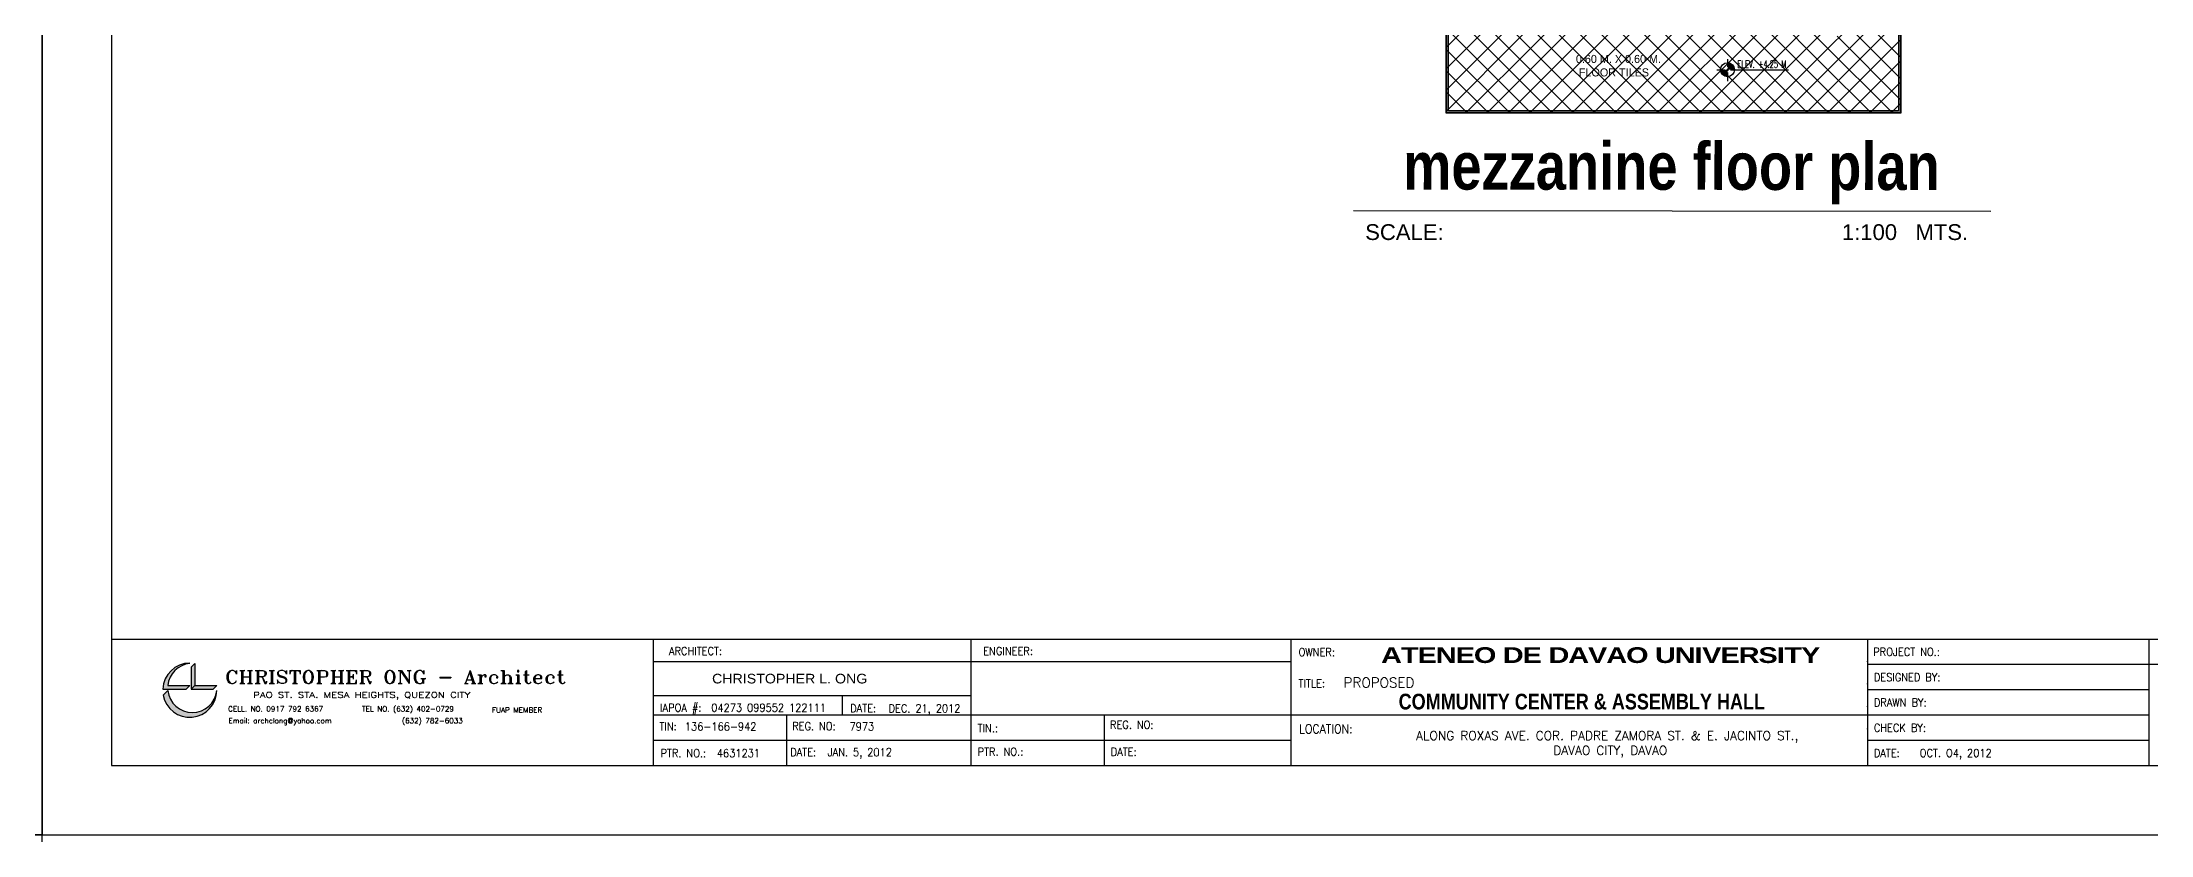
# Model space of a CAD drawing. Header units: millimetres. Extents: x 2148 to 2681, y 758 to 986.
# Drawn here: x 2275.1 to 2341.8, y 833.8 to 858.9 of the extents above; entities that cross this region are included whole.
import ezdxf
from ezdxf.enums import TextEntityAlignment as Align

# ---------------------------------------------------------------- set-up
doc = ezdxf.new("R2010")
doc.units = ezdxf.units.MM
for name, color, linetype in [('4CO', 4, 'Continuous'), ('A-Hatch', 253, 'Continuous'), ('DIM', 20, 'Continuous'), ('Layer1', 5, 'Continuous'), ('p-boarder', 2, 'Continuous'), ('QUOTE', 2, 'Continuous'), ('TITLE', 3, 'Continuous'), ('TXT1', 2, 'Continuous'), ('wall', 4, 'Continuous')]:
    doc.layers.add(name, color=color, linetype=linetype)
doc.styles.add('100', font='SIMPLEX.shx', dxfattribs={"height": 0.25})
doc.styles.add('ARIAL', font='arial.ttf')
doc.styles.add('MMTX$0$ESMX$0$X-OPTA1D', font='x-opta1d')
doc.styles.add('ROMANT', font='romant__.ttf')
doc.styles.add('SMOOTHER', font='simplex_.ttf')
pattern_1 = [(45, (-2.8079, 3e-13), (-0.3367596, 0.3367596), []), (135, (-2.8079, 3e-13), (-0.3367596, -0.3367596), [])]

# ---------------------------------------------------------------- blocks, each defined once
blk = doc.blocks.new('A$C1DB67A09')
at = {"layer": 'TXT1'}
h = blk.add_hatch(color=256, dxfattribs=at)
h.paths.add_polyline_path([(11.97, -78.055), (11.97, -78.044, 0.40452), (11.109, -78.87), (11.852, -78.87), (11.97, -78.753), (11.272, -78.753, -0.356433)])
h.paths.add_polyline_path([(12.126, -78.055, 0.001156), (12.123, -78.055), (12.009, -78.169), (12.009, -78.87), (12.126, -78.753)])
h.paths.add_polyline_path([(12.824, -78.756, 0.001156), (12.824, -78.753), (12.126, -78.753), (12.009, -78.87), (12.71, -78.87)])
h.paths.add_polyline_path([(11.272, -78.909), (11.123, -79.059, 0.908127), (12.824, -78.909), (12.824, -78.909, -0.904132)])
for p in [(74.014, -78.08, 0), (74.014, -78.88, 0), (74.014, -79.68, 0), (74.014, -80.48, 0)]:
    blk.add_point(p)
at = {"layer": 'Defpoints', "ltscale": 0.5, "elevation": 0}
blk.add_lwpolyline([(7.292, -83.48), (108.892, -83.48), (108.892, -7.28), (7.292, -7.28)], close=True, dxfattribs=at)
at = {"layer": 'p-boarder', "ltscale": 0.5}
for p, q in [((26.637, -77.28, 0), (26.637, -81.28, 0)), ((36.701, -77.28, 0), (36.701, -81.28, 0)), ((36.701, -77.28, 0), (36.701, -81.28, 0)), ((46.838, -77.28, 0), (46.838, -81.28, 0)), ((65.105, -77.28, 0), (65.105, -81.28, 0)), ((74.014, -77.28, 0), (74.014, -81.28, 0)), ((74.014, -77.28, 0), (74.014, -81.28, 0)), ((26.637, -77.992, 0), (46.838, -77.992, 0)), ((65.105, -78.08, 0), (106.692, -78.08, 0)), ((26.637, -79.073, 0), (36.701, -79.073, 0)), ((65.105, -78.88, 0), (74.014, -78.88, 0)), ((26.637, -79.68, 0), (74.014, -79.68, 0)), ((40.93, -79.68, 0), (40.93, -81.28, 0)), ((26.637, -80.48, 0), (46.838, -80.48, 0)), ((65.105, -80.48, 0), (74.014, -80.48, 0))]:
    blk.add_line(p, q, dxfattribs=at)
at = {"layer": 'TXT1'}
for p, q in [((12.123, -78.055, 0), (12.009, -78.169, 0)), ((12.126, -78.052, 0), (12.126, -78.753, 0)), ((11.268, -78.753, 0), (11.97, -78.753, 0)), ((11.97, -78.753, 0), (11.852, -78.87, 0)), ((12.009, -78.169, 0), (12.009, -78.87, 0)), ((12.126, -78.753, 0), (12.009, -78.87, 0)), ((12.126, -78.753, 0), (12.827, -78.753, 0)), ((12.824, -78.756, 0), (12.71, -78.87, 0)), ((11.109, -78.87, 0), (11.852, -78.87, 0)), ((11.272, -78.909, 0), (11.123, -79.059, 0)), ((12.009, -78.87, 0), (12.71, -78.87, 0))]:
    blk.add_line(p, q, dxfattribs=at)
for centre, radius, start, end in [((11.966, -78.902, 0), 0.858, 89.78447, 177.88173), ((12.048, -78.831, 0), 0.78, 95.76452, 174.23548), ((11.966, -78.902, 0), 0.858, 190.52929, 359.50301), ((12.048, -78.831, 0), 0.78, 185.76452, 354.23548)]:
    blk.add_arc(centre, radius, start, end, dxfattribs=at)
at = {"layer": 'wall', "color": 16, "linetype": 'ByBlock', "ltscale": 1.5}
blk.add_line((9.492, -77.28, 0), (106.692, -77.28, 0), dxfattribs=at)
at = {"layer": 'wall', "ltscale": 0.5}
for p, q in [((32.625, -79.073, 0), (32.625, -79.68, 0)), ((30.863, -79.68, 0), (30.863, -81.28, 0))]:
    blk.add_line(p, q, dxfattribs=at)
at = {"layer": 'wall', "color": 16, "linetype": 'ByBlock', "ltscale": 1.5, "elevation": 0}
blk.add_lwpolyline([(9.492, -81.28), (106.692, -81.28), (106.692, -9.48), (9.492, -9.48)], close=True, dxfattribs=at)
at = {"layer": 'wall', "linetype": 'ByBlock'}
for p in [(65.105, -77.992, 0), (65.105, -78.704, 0), (65.105, -79.416, 0), (65.105, -80.128, 0)]:
    blk.add_point(p, dxfattribs=at)
at = {"color": 4, "style": 'ROMANT', "width": 1.003484}
blk.add_text('CHRISTOPHER ONG - Architect', height=0.41514, dxfattribs=at).set_placement((13.081, -78.691, 0), (23.873, -78.691, 0), align=Align.FIT)
at = {"color": 4, "style": 'MMTX$0$ESMX$0$X-OPTA1D', "width": 1.1}
blk.add_text('CHRISTOPHER L. ONG', height=0.30538, dxfattribs=at).set_placement((30.966, -78.687, 0), align=Align.CENTER)
at = {"color": 3, "style": 'ROMANT'}
for s, height, width, p in [('CELL. NO. 0917 792 6367   ', 0.16606, 1.001604, (13.181, -79.576, 0)), (' PAO ST. STA. MESA HEIGHTS, QUEZON CITY', 0.18266, 1.3, (13.809, -79.141, 0)), ('TEL NO. (632) 402-0729', 0.16606, 1.001604, (17.422, -79.576, 0)), ('FUAP MEMBER', 0.16606, 1.001604, (21.537, -79.61, 0)), ('Email: archclong@yahoo.com', 0.16606, 1.001604, (13.193, -79.948, 0)), ('(632) 782-6033', 0.16606, 1.001604, (18.687, -79.948, 0))]:
    blk.add_text(s, height=height, dxfattribs=dict(at, width=width)).set_placement(p)
at = {"layer": '4CO', "attachment_point": 5}
for s, insert, char_height, width, style in [('{\\fTechnicBold|b0|i0|c2|p2;\\W1.6;\\T0.95;ATENEO DE DAVAO UNIVERSITY}', (56.636, -77.793, 0), 0.4983, 18.33246, 'ROMANT'), ('PROPOSED', (49.629, -78.659, 0), 0.3132, 6.07023, '100'), ('{\\fTechnicBold|b0|i0|c2|p2;\\H0.91x;COMMUNITY CENTER & ASSEMBLY HALL}', (56.053, -79.265, 0), 0.54757, 16.04759, 'ROMANT')]:
    blk.add_mtext(s, dxfattribs=dict(at, insert=insert, char_height=char_height, width=width, style=style))
at = {"layer": 'TITLE', "style": 'SMOOTHER', "width": 0.9}
for s, p in [('ARCHITECT:', (27.983, -77.661, 0)), ('ENGINEER:', (37.882, -77.661, 0))]:
    blk.add_text(s, height=0.2534, dxfattribs=at).set_placement(p, align=Align.MIDDLE)
for s, height, p in [('OWNER:', 0.2534, (47.08, -77.821, 0)), ('OWNER:', 0.2534, (47.08, -77.821, 0)), ('PROJECT NO.:', 0.25344, (65.281, -77.813, 0)), ('TITLE:', 0.2534, (47.08, -78.811, 0)), ('TITLE:', 0.2534, (47.08, -78.811, 0)), ('DESIGNED BY:', 0.25344, (65.3, -78.617, 0)), ('IAPOA #:', 0.2534, (26.861, -79.581, 0)), ('04273 099552 122111', 0.25344, (28.482, -79.581, 0)), ('DATE:', 0.2534, (32.882, -79.601, 0)), ('DEC. 21, 2012', 0.25344, (34.097, -79.604, 0)), ('DRAWN BY:', 0.2534, (65.3, -79.417, 0)), ('TIN:', 0.2534, (26.841, -80.173, 0)), ('136-166-942', 0.25344, (27.646, -80.177, 0)), ('REG. NO:', 0.2534, (31.043, -80.167, 0)), ('7973', 0.2534, (32.861, -80.177, 0)), ('TIN.:  ', 0.2534, (36.919, -80.231, 0)), ('REG. NO:', 0.2534, (41.11, -80.121, 0)), ('LOCATION: ', 0.2816, (47.098, -80.268, 0)), ('CHECK BY:', 0.2534, (65.3, -80.217, 0)), ('PTR. NO.:', 0.2534, (26.873, -81.021, 0)), ('4631231', 0.2534, (28.658, -81.021, 0)), ('DATE:', 0.2534, (30.98, -80.99, 0)), ('JAN. 5, 2012', 0.25344, (32.17, -80.991, 0)), ('PTR. NO.: ', 0.2534, (36.917, -80.975, 0)), ('DATE:', 0.2534, (41.134, -80.978, 0)), ('DATE:', 0.2534, (65.3, -81.017, 0)), ('OCT. O4, 2012', 0.25344, (66.755, -81.017, 0))]:
    blk.add_text(s, height=height, dxfattribs=at).set_placement(p)
at = {"layer": 'TITLE', "insert": (56.953, -80.615, 0), "char_height": 0.2816, "width": 14.50348, "attachment_point": 5, "style": 'SMOOTHER'}
blk.add_mtext('ALONG ROXAS AVE. COR. PADRE ZAMORA ST. & E. JACINTO ST.,  DAVAO CITY, DAVAO', dxfattribs=at)

msp = doc.modelspace()

# ---------------------------------------------------------------- hatches: boundary and pattern name
at = {"layer": 'A-Hatch'}
h = msp.add_hatch(dxfattribs=at)
h.set_pattern_fill('ANSI37', color=256, scale=0.15, style=0)
h.set_pattern_definition(pattern_1)
h.paths.add_polyline_path([(2319.5156001, 856.6862457), (2322.4174928, 856.6862457), (2322.4174928, 859.0352581), (2321.9368649, 859.0352581), (2321.9368649, 859.518508), (2319.5156001, 859.518508)])
h = msp.add_hatch(dxfattribs=at)
h.set_pattern_fill('ANSI37', color=256, scale=0.15, style=0)
h.set_pattern_definition(pattern_1)
h.paths.add_polyline_path([(2322.4174928, 856.6862457), (2331.4174928, 856.6862457), (2331.4174928, 859.7699809), (2322.4174928, 859.7699809)])
h = msp.add_hatch(dxfattribs=at)
h.set_pattern_fill('ANSI37', color=256, scale=0.15, style=0)
h.set_pattern_definition(pattern_1)
h.paths.add_polyline_path([(2331.4174928, 856.6862457), (2333.9174928, 856.6862457), (2333.9174928, 859.518508), (2331.8968649, 859.518508), (2331.8968649, 859.038508), (2331.4174928, 859.038508)])
at = {"layer": 'Layer1'}
for points in [[(2328.4260465, 858.287504), (2328.4258109, 858.0655004), (2328.6478146, 858.0652648, 0.4142135624)], [(2328.4256092, 857.8423969), (2328.4258284, 858.0649016), (2328.2038411, 858.0646362, 0.4142135624)]]:
    msp.add_hatch(color=32, dxfattribs=at).paths.add_polyline_path(points)

# ---------------------------------------------------------------- linework, layer by layer
msp.add_line((2316.5808756, 853.6037091), (2336.7690455, 853.5908002))
at = {"layer": 'A-Hatch', "ltscale": 0.5, "elevation": 0}
for points in [[(2333.9174928, 894.5076006), (2333.9174928, 856.6862457), (2319.5156001, 856.6862457), (2319.5156001, 875.9952581)], [(2333.8924928, 894.5076006), (2333.8924928, 856.7112457), (2319.5406001, 856.7112457), (2319.5406001, 875.9952581)], [(2333.8424928, 894.5076006), (2333.8424928, 856.7612457), (2319.5906001, 856.7612457), (2319.5906001, 875.9952581)]]:
    msp.add_lwpolyline(points, dxfattribs=at)
at = {"layer": 'Defpoints', "ltscale": 0.5, "elevation": 0}
msp.add_lwpolyline([(2173.4500187, 833.8388045), (2275.0500187, 833.8388045), (2275.0500187, 910.0388045), (2173.4500187, 910.0388045)], close=True, dxfattribs=at)
at = {"layer": 'QUOTE'}
for p, q in [((2328.4254017, 858.3944682, 0), (2328.4256879, 858.155137, 0)), ((2328.0903462, 858.0663574, 0), (2328.3366589, 858.066096, 0)), ((2328.3938942, 858.0660353, 0), (2328.4576948, 858.0659676, 0)), ((2328.4257564, 858.0979017, 0), (2328.4258327, 858.0341011, 0)), ((2328.4259011, 857.9768659, 0), (2328.4261873, 857.7045346, 0)), ((2328.5149301, 858.0659068, 0), (2330.3537819, 858.0645131, 0))]:
    msp.add_line(p, q, dxfattribs=at)
msp.add_circle((2328.4258103, 858.0660014, 0), 0.2220038, dxfattribs=at)

# ---------------------------------------------------------------- block references
at = {"layer": 'DIM', "color": 8}
for p in [(2166.158248, 917.3189005), (2267.758248, 917.3189005), (2166.158248, 841.1189005)]:
    msp.add_blockref('A$C1DB67A09', p, dxfattribs=at)

# ---------------------------------------------------------------- texts
at = {"color": 2, "insert": (2323.623704, 858.1914613), "char_height": 0.25536, "width": 11.644719696, "attachment_point": 4, "style": 'MMTX$0$ESMX$0$X-OPTA1D'}
msp.add_mtext('0.60 M. X 0.60 M.\\P FLOOR TILES', dxfattribs=at)
msp.add_mtext('0.60 M. X 0.60 M.\\P FLOOR TILES', dxfattribs=at)
at = {"color": 0, "insert": (2316.9504606, 853.1732643), "char_height": 0.5, "width": 19.742788118, "attachment_point": 1, "style": 'ARIAL'}
msp.add_mtext('{\\fArial|b0|i0|c204|p34;SCALE:        }          {\\fArial|b0|i0|c204|p34; }                                            {\\fArial|b0|i0|c204|p34;  1:}1{\\fArial|b0|i0|c204|p34;00}   {\\fArial|b0|i0|c204|p34;MTS.}', dxfattribs=at)
at = {"layer": '4CO', "insert": (2326.6506057, 854.787153, 0), "char_height": 1.5, "width": 32.161121986, "attachment_point": 5, "rotation": 359.939194305, "style": 'ROMANT'}
msp.add_mtext('{\\fTechnicBold|b1|i0|c2|p2;mezzanine floor plan}', dxfattribs=at)
at = {"layer": 'p-boarder', "insert": (2329.513039, 858.2426698, 0), "char_height": 0.231, "width": 11.654519507, "attachment_point": 5, "rotation": 359.951487459, "style": '100'}
msp.add_mtext('{\\W0.6;ELEV. +4.25 M}', dxfattribs=at)

doc.saveas('drawing.dxf')
